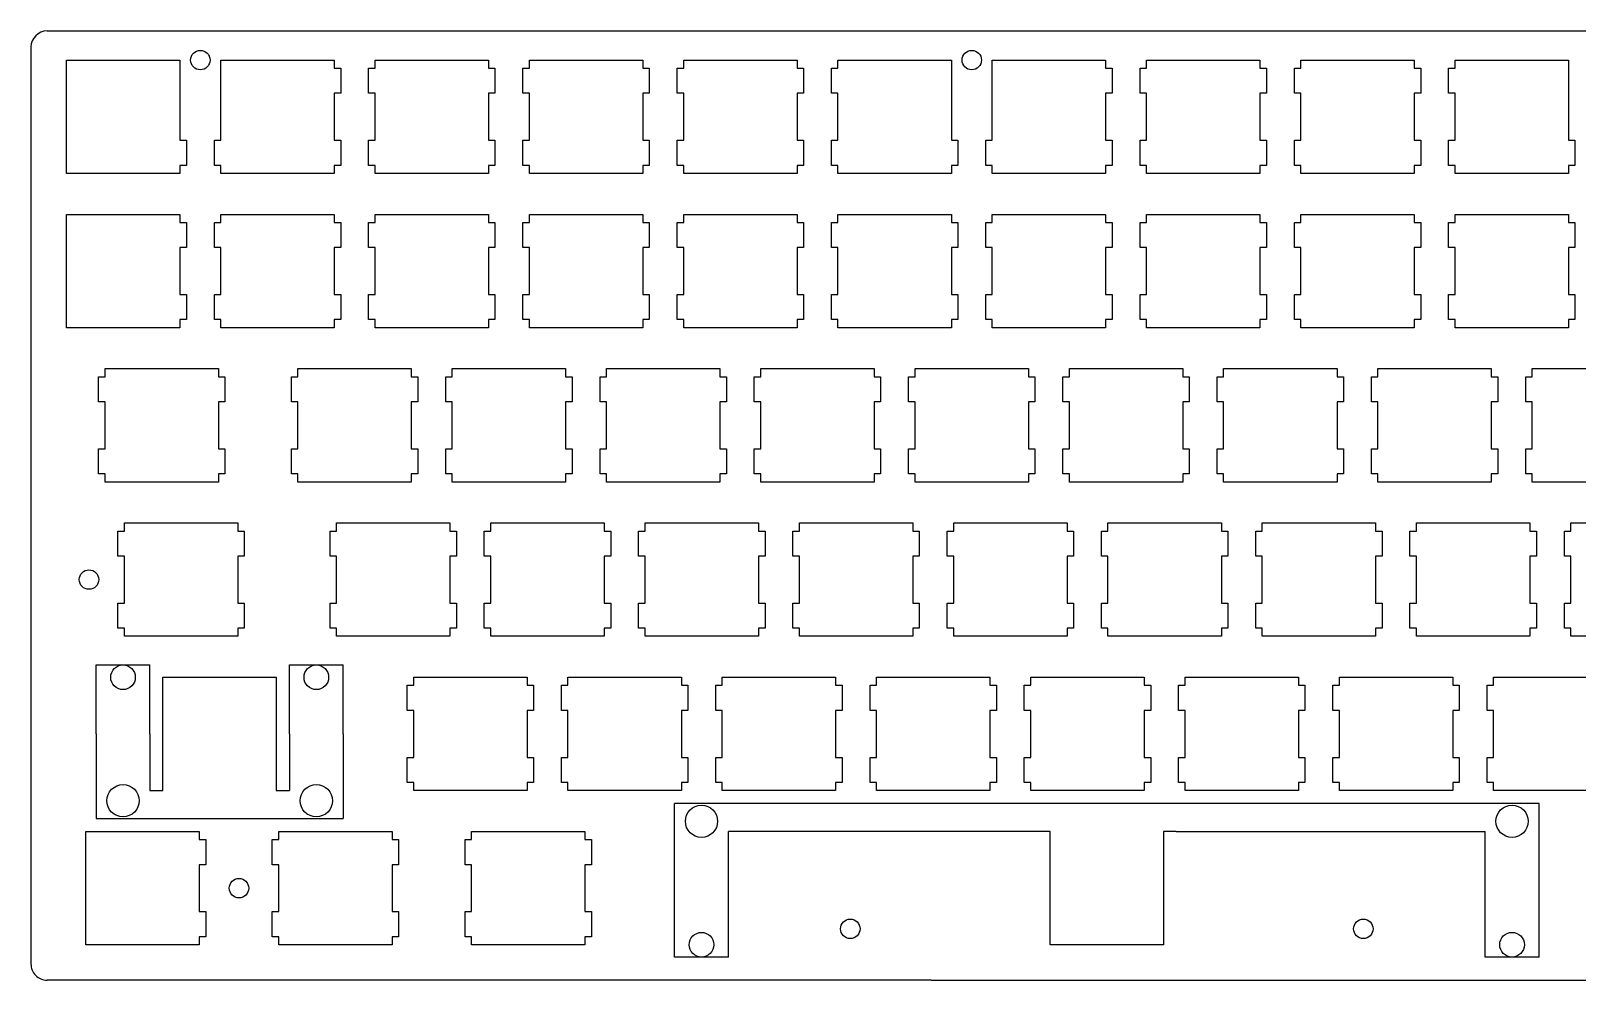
# Model space of a CAD drawing. Extents: x -658 to 1358, y -381 to 599.
# Drawn here: x -1.8 to 189.1, y 482 to 599.2 of the extents above; entities that cross this region are included whole.
import ezdxf

# ---------------------------------------------------------------- set-up
doc = ezdxf.new("R2010")
doc.units = 0
doc.header["$MEASUREMENT"] = 0

msp = doc.modelspace()

# ---------------------------------------------------------------- linework, layer by layer
at = {"linetype": 'Continuous'}
for p, q in [((0.22, 599.17), (347.63, 599.17)), ((-1.78, 597.17), (-1.78, 518.46)), ((6.26, 512.37), (6.26, 520.88)), ((6.26, 520.88), (12.91, 520.88)), ((12.91, 512.37), (12.91, 520.88)), ((14.52, 505.37), (14.52, 519.37)), ((28.52, 519.37), (28.52, 505.37)), ((30.14, 512.37), (30.14, 520.88)), ((30.14, 520.88), (36.79, 520.88)), ((36.79, 512.37), (36.79, 520.88)), ((-1.78, 518.46), (-1.78, 483.97)), ((6.26, 512.37), (6.26, 501.93)), ((12.91, 512.37), (12.91, 505.37)), ((30.14, 512.37), (30.14, 505.37)), ((36.79, 512.37), (36.79, 501.93)), ((12.91, 505.37), (14.52, 505.37)), ((28.52, 505.37), (30.14, 505.37)), ((77.7, 484.81), (77.7, 503.76)), ((184.43, 503.76), (77.7, 503.76)), ((184.43, 484.81), (184.43, 503.76)), ((6.26, 501.93), (36.79, 501.93)), ((84.35, 484.81), (84.35, 500.32)), ((122.49, 500.32), (84.35, 500.32)), ((124.06, 500.32), (122.49, 500.32)), ((124.06, 486.32), (124.06, 500.32)), ((139.64, 500.32), (138.06, 500.32)), ((138.06, 500.32), (138.06, 486.32)), ((139.64, 500.32), (177.77, 500.32)), ((177.77, 484.81), (177.77, 500.32)), ((84.35, 484.81), (77.7, 484.81)), ((184.43, 484.81), (177.77, 484.81)), ((109.39, 481.98), (0.22, 481.97)), ((109.39, 481.98), (347.63, 481.97))]:
    msp.add_line(p, q, dxfattribs=at)
at = {"color": 0}
for p, q in [((2.62, 591.47), (2.62, 595.57)), ((2.62, 595.57), (16.62, 595.57)), ((16.62, 595.57), (16.62, 585.67)), ((21.67, 585.67), (21.67, 595.57)), ((21.67, 595.57), (35.67, 595.57)), ((35.67, 595.57), (35.67, 594.57)), ((35.67, 594.57), (36.47, 594.57)), ((36.47, 594.57), (36.47, 591.47)), ((39.92, 591.47), (39.92, 594.57)), ((39.92, 594.57), (40.72, 594.57)), ((40.72, 594.57), (40.72, 595.57)), ((40.72, 595.57), (54.72, 595.57)), ((54.72, 595.57), (54.72, 594.57)), ((54.72, 594.57), (55.52, 594.57)), ((55.52, 594.57), (55.52, 591.47)), ((58.97, 591.47), (58.97, 594.57)), ((58.97, 594.57), (59.77, 594.57)), ((59.77, 594.57), (59.77, 595.57)), ((59.77, 595.57), (73.77, 595.57)), ((73.77, 595.57), (73.77, 594.57)), ((73.77, 594.57), (74.57, 594.57)), ((74.57, 594.57), (74.57, 591.47)), ((78.02, 591.47), (78.02, 594.57)), ((78.02, 594.57), (78.82, 594.57)), ((78.82, 594.57), (78.82, 595.57)), ((78.82, 595.57), (92.82, 595.57)), ((92.82, 595.57), (92.82, 594.57)), ((92.82, 594.57), (93.62, 594.57)), ((93.62, 594.57), (93.62, 591.47)), ((97.07, 591.47), (97.07, 594.57)), ((97.07, 594.57), (97.87, 594.57)), ((97.87, 594.57), (97.87, 595.57)), ((97.87, 595.57), (111.87, 595.57)), ((111.87, 595.57), (111.87, 585.67)), ((116.92, 585.67), (116.92, 595.57)), ((116.92, 595.57), (130.92, 595.57)), ((130.92, 595.57), (130.92, 594.57)), ((130.92, 594.57), (131.72, 594.57)), ((131.72, 594.57), (131.72, 591.47)), ((135.17, 591.47), (135.17, 594.57)), ((135.17, 594.57), (135.97, 594.57)), ((135.97, 594.57), (135.97, 595.57)), ((135.97, 595.57), (149.97, 595.57)), ((149.97, 595.57), (149.97, 594.57)), ((149.97, 594.57), (150.77, 594.57)), ((150.77, 594.57), (150.77, 591.47)), ((154.22, 591.47), (154.22, 594.57)), ((154.22, 594.57), (155.02, 594.57)), ((155.02, 594.57), (155.02, 595.57)), ((155.02, 595.57), (169.02, 595.57)), ((169.02, 595.57), (169.02, 594.57)), ((169.02, 594.57), (169.82, 594.57)), ((169.82, 594.57), (169.82, 591.47)), ((173.27, 591.47), (173.27, 594.57)), ((173.27, 594.57), (174.07, 594.57)), ((174.07, 594.57), (174.07, 595.57)), ((174.07, 595.57), (188.07, 595.57)), ((188.07, 595.57), (188.07, 585.67)), ((2.62, 582.57), (2.62, 591.47)), ((36.47, 591.47), (35.67, 591.47)), ((35.67, 591.47), (35.67, 585.67)), ((40.72, 591.47), (39.92, 591.47)), ((40.72, 585.67), (40.72, 591.47)), ((55.52, 591.47), (54.72, 591.47)), ((54.72, 591.47), (54.72, 585.67)), ((59.77, 591.47), (58.97, 591.47)), ((59.77, 585.67), (59.77, 591.47)), ((74.57, 591.47), (73.77, 591.47)), ((73.77, 591.47), (73.77, 585.67)), ((78.82, 591.47), (78.02, 591.47)), ((78.82, 585.67), (78.82, 591.47)), ((93.62, 591.47), (92.82, 591.47)), ((92.82, 591.47), (92.82, 585.67)), ((97.87, 591.47), (97.07, 591.47)), ((97.87, 585.67), (97.87, 591.47)), ((131.72, 591.47), (130.92, 591.47)), ((130.92, 591.47), (130.92, 585.67)), ((135.97, 591.47), (135.17, 591.47)), ((135.97, 585.67), (135.97, 591.47)), ((150.77, 591.47), (149.97, 591.47)), ((149.97, 591.47), (149.97, 585.67)), ((155.02, 591.47), (154.22, 591.47)), ((155.02, 585.67), (155.02, 591.47)), ((169.82, 591.47), (169.02, 591.47)), ((169.02, 591.47), (169.02, 585.67)), ((174.07, 591.47), (173.27, 591.47)), ((174.07, 585.67), (174.07, 591.47)), ((16.62, 585.67), (17.42, 585.67)), ((17.42, 585.67), (17.42, 582.57)), ((20.87, 582.57), (20.87, 585.67)), ((20.87, 585.67), (21.67, 585.67)), ((35.67, 585.67), (36.47, 585.67)), ((36.47, 585.67), (36.47, 582.57)), ((39.92, 582.57), (39.92, 585.67)), ((39.92, 585.67), (40.72, 585.67)), ((54.72, 585.67), (55.52, 585.67)), ((55.52, 585.67), (55.52, 582.57)), ((58.97, 582.57), (58.97, 585.67)), ((58.97, 585.67), (59.77, 585.67)), ((73.77, 585.67), (74.57, 585.67)), ((74.57, 585.67), (74.57, 582.57)), ((78.02, 582.57), (78.02, 585.67)), ((78.02, 585.67), (78.82, 585.67)), ((92.82, 585.67), (93.62, 585.67)), ((93.62, 585.67), (93.62, 582.57)), ((97.07, 582.57), (97.07, 585.67)), ((97.07, 585.67), (97.87, 585.67)), ((111.87, 585.67), (112.67, 585.67)), ((112.67, 585.67), (112.67, 582.57)), ((116.12, 582.57), (116.12, 585.67)), ((116.12, 585.67), (116.92, 585.67)), ((130.92, 585.67), (131.72, 585.67)), ((131.72, 585.67), (131.72, 582.57)), ((135.17, 582.57), (135.17, 585.67)), ((135.17, 585.67), (135.97, 585.67)), ((149.97, 585.67), (150.77, 585.67)), ((150.77, 585.67), (150.77, 582.57)), ((154.22, 582.57), (154.22, 585.67)), ((154.22, 585.67), (155.02, 585.67)), ((169.02, 585.67), (169.82, 585.67)), ((169.82, 585.67), (169.82, 582.57)), ((173.27, 582.57), (173.27, 585.67)), ((173.27, 585.67), (174.07, 585.67)), ((188.07, 585.67), (188.87, 585.67)), ((188.87, 585.67), (188.87, 582.57)), ((2.62, 581.57), (2.62, 582.57)), ((16.62, 582.57), (16.62, 581.57)), ((17.42, 582.57), (16.62, 582.57)), ((21.67, 582.57), (20.87, 582.57)), ((21.67, 581.57), (21.67, 582.57)), ((35.67, 582.57), (35.67, 581.57)), ((36.47, 582.57), (35.67, 582.57)), ((40.72, 582.57), (39.92, 582.57)), ((40.72, 581.57), (40.72, 582.57)), ((54.72, 582.57), (54.72, 581.57)), ((55.52, 582.57), (54.72, 582.57)), ((59.77, 582.57), (58.97, 582.57)), ((59.77, 581.57), (59.77, 582.57)), ((73.77, 582.57), (73.77, 581.57)), ((74.57, 582.57), (73.77, 582.57)), ((78.82, 582.57), (78.02, 582.57)), ((78.82, 581.57), (78.82, 582.57)), ((92.82, 582.57), (92.82, 581.57)), ((93.62, 582.57), (92.82, 582.57)), ((97.87, 582.57), (97.07, 582.57)), ((97.87, 581.57), (97.87, 582.57)), ((111.87, 582.57), (111.87, 581.57)), ((112.67, 582.57), (111.87, 582.57)), ((116.92, 582.57), (116.12, 582.57)), ((116.92, 581.57), (116.92, 582.57)), ((130.92, 582.57), (130.92, 581.57)), ((131.72, 582.57), (130.92, 582.57)), ((135.97, 582.57), (135.17, 582.57)), ((135.97, 581.57), (135.97, 582.57)), ((149.97, 582.57), (149.97, 581.57)), ((150.77, 582.57), (149.97, 582.57)), ((155.02, 582.57), (154.22, 582.57)), ((155.02, 581.57), (155.02, 582.57)), ((169.02, 582.57), (169.02, 581.57)), ((169.82, 582.57), (169.02, 582.57)), ((174.07, 582.57), (173.27, 582.57)), ((174.07, 581.57), (174.07, 582.57)), ((188.07, 582.57), (188.07, 581.57)), ((188.87, 582.57), (188.07, 582.57)), ((16.62, 581.57), (2.62, 581.57)), ((35.67, 581.57), (21.67, 581.57)), ((54.72, 581.57), (40.72, 581.57)), ((73.77, 581.57), (59.77, 581.57)), ((92.82, 581.57), (78.82, 581.57)), ((111.87, 581.57), (97.87, 581.57)), ((130.92, 581.57), (116.92, 581.57)), ((149.97, 581.57), (135.97, 581.57)), ((169.02, 581.57), (155.02, 581.57)), ((188.07, 581.57), (174.07, 581.57)), ((2.62, 572.42), (2.62, 576.52)), ((2.62, 576.52), (16.62, 576.52)), ((16.62, 576.52), (16.62, 575.52)), ((16.62, 575.52), (17.42, 575.52)), ((17.42, 575.52), (17.42, 572.42)), ((20.87, 572.42), (20.87, 575.52)), ((20.87, 575.52), (21.67, 575.52)), ((21.67, 575.52), (21.67, 576.52)), ((21.67, 576.52), (35.67, 576.52)), ((35.67, 576.52), (35.67, 575.52)), ((35.67, 575.52), (36.47, 575.52)), ((36.47, 575.52), (36.47, 572.42)), ((39.92, 572.42), (39.92, 575.52)), ((39.92, 575.52), (40.72, 575.52)), ((40.72, 575.52), (40.72, 576.52)), ((40.72, 576.52), (54.72, 576.52)), ((54.72, 576.52), (54.72, 575.52)), ((54.72, 575.52), (55.52, 575.52)), ((55.52, 575.52), (55.52, 572.42)), ((58.97, 572.42), (58.97, 575.52)), ((58.97, 575.52), (59.77, 575.52)), ((59.77, 575.52), (59.77, 576.52)), ((59.77, 576.52), (73.77, 576.52)), ((73.77, 576.52), (73.77, 575.52)), ((73.77, 575.52), (74.57, 575.52)), ((74.57, 575.52), (74.57, 572.42)), ((78.02, 572.42), (78.02, 575.52)), ((78.02, 575.52), (78.82, 575.52)), ((78.82, 575.52), (78.82, 576.52)), ((78.82, 576.52), (92.82, 576.52)), ((92.82, 576.52), (92.82, 575.52)), ((92.82, 575.52), (93.62, 575.52)), ((93.62, 575.52), (93.62, 572.42)), ((97.07, 572.42), (97.07, 575.52)), ((97.07, 575.52), (97.87, 575.52)), ((97.87, 575.52), (97.87, 576.52)), ((97.87, 576.52), (111.87, 576.52)), ((111.87, 576.52), (111.87, 575.52)), ((111.87, 575.52), (112.67, 575.52)), ((112.67, 575.52), (112.67, 572.42)), ((116.12, 572.42), (116.12, 575.52)), ((116.12, 575.52), (116.92, 575.52)), ((116.92, 575.52), (116.92, 576.52)), ((116.92, 576.52), (130.92, 576.52)), ((130.92, 576.52), (130.92, 575.52)), ((130.92, 575.52), (131.72, 575.52)), ((131.72, 575.52), (131.72, 572.42)), ((135.17, 572.42), (135.17, 575.52)), ((135.17, 575.52), (135.97, 575.52)), ((135.97, 575.52), (135.97, 576.52)), ((135.97, 576.52), (149.97, 576.52)), ((149.97, 576.52), (149.97, 575.52)), ((149.97, 575.52), (150.77, 575.52)), ((150.77, 575.52), (150.77, 572.42)), ((154.22, 572.42), (154.22, 575.52)), ((154.22, 575.52), (155.02, 575.52)), ((155.02, 575.52), (155.02, 576.52)), ((155.02, 576.52), (169.02, 576.52)), ((169.02, 576.52), (169.02, 575.52)), ((169.02, 575.52), (169.82, 575.52)), ((169.82, 575.52), (169.82, 572.42)), ((173.27, 572.42), (173.27, 575.52)), ((173.27, 575.52), (174.07, 575.52)), ((174.07, 575.52), (174.07, 576.52)), ((174.07, 576.52), (188.07, 576.52)), ((188.07, 576.52), (188.07, 575.52)), ((188.07, 575.52), (188.87, 575.52)), ((188.87, 575.52), (188.87, 572.42)), ((2.62, 563.52), (2.62, 572.42)), ((17.42, 572.42), (16.62, 572.42)), ((16.62, 572.42), (16.62, 566.62)), ((21.67, 572.42), (20.87, 572.42)), ((21.67, 566.62), (21.67, 572.42)), ((36.47, 572.42), (35.67, 572.42)), ((35.67, 572.42), (35.67, 566.62)), ((40.72, 572.42), (39.92, 572.42)), ((40.72, 566.62), (40.72, 572.42)), ((55.52, 572.42), (54.72, 572.42)), ((54.72, 572.42), (54.72, 566.62)), ((59.77, 572.42), (58.97, 572.42)), ((59.77, 566.62), (59.77, 572.42)), ((74.57, 572.42), (73.77, 572.42)), ((73.77, 572.42), (73.77, 566.62)), ((78.82, 572.42), (78.02, 572.42)), ((78.82, 566.62), (78.82, 572.42)), ((93.62, 572.42), (92.82, 572.42)), ((92.82, 572.42), (92.82, 566.62)), ((97.87, 572.42), (97.07, 572.42)), ((97.87, 566.62), (97.87, 572.42)), ((112.67, 572.42), (111.87, 572.42)), ((111.87, 572.42), (111.87, 566.62)), ((116.92, 572.42), (116.12, 572.42)), ((116.92, 566.62), (116.92, 572.42)), ((131.72, 572.42), (130.92, 572.42)), ((130.92, 572.42), (130.92, 566.62)), ((135.97, 572.42), (135.17, 572.42)), ((135.97, 566.62), (135.97, 572.42)), ((150.77, 572.42), (149.97, 572.42)), ((149.97, 572.42), (149.97, 566.62)), ((155.02, 572.42), (154.22, 572.42)), ((155.02, 566.62), (155.02, 572.42)), ((169.82, 572.42), (169.02, 572.42)), ((169.02, 572.42), (169.02, 566.62)), ((174.07, 572.42), (173.27, 572.42)), ((174.07, 566.62), (174.07, 572.42)), ((188.87, 572.42), (188.07, 572.42)), ((188.07, 572.42), (188.07, 566.62)), ((16.62, 566.62), (17.42, 566.62)), ((17.42, 566.62), (17.42, 563.52)), ((20.87, 563.52), (20.87, 566.62)), ((20.87, 566.62), (21.67, 566.62)), ((35.67, 566.62), (36.47, 566.62)), ((36.47, 566.62), (36.47, 563.52)), ((39.92, 563.52), (39.92, 566.62)), ((39.92, 566.62), (40.72, 566.62)), ((54.72, 566.62), (55.52, 566.62)), ((55.52, 566.62), (55.52, 563.52)), ((58.97, 563.52), (58.97, 566.62)), ((58.97, 566.62), (59.77, 566.62)), ((73.77, 566.62), (74.57, 566.62)), ((74.57, 566.62), (74.57, 563.52)), ((78.02, 563.52), (78.02, 566.62)), ((78.02, 566.62), (78.82, 566.62)), ((92.82, 566.62), (93.62, 566.62)), ((93.62, 566.62), (93.62, 563.52)), ((97.07, 563.52), (97.07, 566.62)), ((97.07, 566.62), (97.87, 566.62)), ((111.87, 566.62), (112.67, 566.62)), ((112.67, 566.62), (112.67, 563.52)), ((116.12, 563.52), (116.12, 566.62)), ((116.12, 566.62), (116.92, 566.62)), ((130.92, 566.62), (131.72, 566.62)), ((131.72, 566.62), (131.72, 563.52)), ((135.17, 563.52), (135.17, 566.62)), ((135.17, 566.62), (135.97, 566.62)), ((149.97, 566.62), (150.77, 566.62)), ((150.77, 566.62), (150.77, 563.52)), ((154.22, 563.52), (154.22, 566.62)), ((154.22, 566.62), (155.02, 566.62)), ((169.02, 566.62), (169.82, 566.62)), ((169.82, 566.62), (169.82, 563.52)), ((173.27, 563.52), (173.27, 566.62)), ((173.27, 566.62), (174.07, 566.62)), ((188.07, 566.62), (188.87, 566.62)), ((188.87, 566.62), (188.87, 563.52)), ((2.62, 562.52), (2.62, 563.52)), ((16.62, 563.52), (16.62, 562.52)), ((17.42, 563.52), (16.62, 563.52)), ((21.67, 563.52), (20.87, 563.52)), ((21.67, 562.52), (21.67, 563.52)), ((35.67, 563.52), (35.67, 562.52)), ((36.47, 563.52), (35.67, 563.52)), ((40.72, 563.52), (39.92, 563.52)), ((40.72, 562.52), (40.72, 563.52)), ((54.72, 563.52), (54.72, 562.52)), ((55.52, 563.52), (54.72, 563.52)), ((59.77, 563.52), (58.97, 563.52)), ((59.77, 562.52), (59.77, 563.52)), ((73.77, 563.52), (73.77, 562.52)), ((74.57, 563.52), (73.77, 563.52)), ((78.82, 563.52), (78.02, 563.52)), ((78.82, 562.52), (78.82, 563.52)), ((92.82, 563.52), (92.82, 562.52)), ((93.62, 563.52), (92.82, 563.52)), ((97.87, 563.52), (97.07, 563.52)), ((97.87, 562.52), (97.87, 563.52)), ((111.87, 563.52), (111.87, 562.52)), ((112.67, 563.52), (111.87, 563.52)), ((116.92, 563.52), (116.12, 563.52)), ((116.92, 562.52), (116.92, 563.52)), ((130.92, 563.52), (130.92, 562.52)), ((131.72, 563.52), (130.92, 563.52)), ((135.97, 563.52), (135.17, 563.52)), ((135.97, 562.52), (135.97, 563.52)), ((149.97, 563.52), (149.97, 562.52)), ((150.77, 563.52), (149.97, 563.52)), ((155.02, 563.52), (154.22, 563.52)), ((155.02, 562.52), (155.02, 563.52)), ((169.02, 563.52), (169.02, 562.52)), ((169.82, 563.52), (169.02, 563.52)), ((174.07, 563.52), (173.27, 563.52)), ((174.07, 562.52), (174.07, 563.52)), ((188.07, 563.52), (188.07, 562.52)), ((188.87, 563.52), (188.07, 563.52)), ((16.62, 562.52), (2.62, 562.52)), ((35.67, 562.52), (21.67, 562.52)), ((54.72, 562.52), (40.72, 562.52)), ((73.77, 562.52), (59.77, 562.52)), ((92.82, 562.52), (78.82, 562.52)), ((111.87, 562.52), (97.87, 562.52)), ((130.92, 562.52), (116.92, 562.52)), ((149.97, 562.52), (135.97, 562.52)), ((169.02, 562.52), (155.02, 562.52)), ((188.07, 562.52), (174.07, 562.52)), ((7.38, 556.47), (7.38, 557.47)), ((7.38, 557.47), (21.38, 557.47)), ((21.38, 557.47), (21.38, 556.47)), ((31.19, 556.47), (31.19, 557.47)), ((31.19, 557.47), (45.19, 557.47)), ((45.19, 557.47), (45.19, 556.47)), ((50.24, 556.47), (50.24, 557.47)), ((50.24, 557.47), (64.24, 557.47)), ((64.24, 557.47), (64.24, 556.47)), ((69.29, 556.47), (69.29, 557.47)), ((69.29, 557.47), (83.29, 557.47)), ((83.29, 557.47), (83.29, 556.47)), ((88.34, 556.47), (88.34, 557.47)), ((88.34, 557.47), (102.34, 557.47)), ((102.34, 557.47), (102.34, 556.47)), ((107.39, 556.47), (107.39, 557.47)), ((107.39, 557.47), (121.39, 557.47)), ((121.39, 557.47), (121.39, 556.47)), ((126.44, 556.47), (126.44, 557.47)), ((126.44, 557.47), (140.44, 557.47)), ((140.44, 557.47), (140.44, 556.47)), ((145.49, 556.47), (145.49, 557.47)), ((145.49, 557.47), (159.49, 557.47)), ((159.49, 557.47), (159.49, 556.47)), ((164.54, 556.47), (164.54, 557.47)), ((164.54, 557.47), (178.54, 557.47)), ((178.54, 557.47), (178.54, 556.47)), ((183.59, 556.47), (183.59, 557.47)), ((183.59, 557.47), (197.59, 557.47)), ((6.58, 553.37), (6.58, 556.47)), ((6.58, 556.47), (7.38, 556.47)), ((21.38, 556.47), (22.18, 556.47)), ((22.18, 556.47), (22.18, 553.37)), ((30.39, 553.37), (30.39, 556.47)), ((30.39, 556.47), (31.19, 556.47)), ((45.19, 556.47), (45.99, 556.47)), ((45.99, 556.47), (45.99, 553.37)), ((49.44, 553.37), (49.44, 556.47)), ((49.44, 556.47), (50.24, 556.47)), ((64.24, 556.47), (65.04, 556.47)), ((65.04, 556.47), (65.04, 553.37)), ((68.49, 553.37), (68.49, 556.47)), ((68.49, 556.47), (69.29, 556.47)), ((83.29, 556.47), (84.09, 556.47)), ((84.09, 556.47), (84.09, 553.37)), ((87.54, 553.37), (87.54, 556.47)), ((87.54, 556.47), (88.34, 556.47)), ((102.34, 556.47), (103.14, 556.47)), ((103.14, 556.47), (103.14, 553.37)), ((106.59, 553.37), (106.59, 556.47)), ((106.59, 556.47), (107.39, 556.47)), ((121.39, 556.47), (122.19, 556.47)), ((122.19, 556.47), (122.19, 553.37)), ((125.64, 553.37), (125.64, 556.47)), ((125.64, 556.47), (126.44, 556.47)), ((140.44, 556.47), (141.24, 556.47)), ((141.24, 556.47), (141.24, 553.37)), ((144.69, 553.37), (144.69, 556.47)), ((144.69, 556.47), (145.49, 556.47)), ((159.49, 556.47), (160.29, 556.47)), ((160.29, 556.47), (160.29, 553.37)), ((163.74, 553.37), (163.74, 556.47)), ((163.74, 556.47), (164.54, 556.47)), ((178.54, 556.47), (179.34, 556.47)), ((179.34, 556.47), (179.34, 553.37)), ((182.79, 553.37), (182.79, 556.47)), ((182.79, 556.47), (183.59, 556.47)), ((7.38, 553.37), (6.58, 553.37)), ((7.38, 547.57), (7.38, 553.37)), ((22.18, 553.37), (21.38, 553.37)), ((21.38, 553.37), (21.38, 547.57)), ((31.19, 553.37), (30.39, 553.37)), ((31.19, 547.57), (31.19, 553.37)), ((45.99, 553.37), (45.19, 553.37)), ((45.19, 553.37), (45.19, 547.57)), ((50.24, 553.37), (49.44, 553.37)), ((50.24, 547.57), (50.24, 553.37)), ((65.04, 553.37), (64.24, 553.37)), ((64.24, 553.37), (64.24, 547.57)), ((69.29, 553.37), (68.49, 553.37)), ((69.29, 547.57), (69.29, 553.37)), ((84.09, 553.37), (83.29, 553.37)), ((83.29, 553.37), (83.29, 547.57)), ((88.34, 553.37), (87.54, 553.37)), ((88.34, 547.57), (88.34, 553.37)), ((103.14, 553.37), (102.34, 553.37)), ((102.34, 553.37), (102.34, 547.57)), ((107.39, 553.37), (106.59, 553.37)), ((107.39, 547.57), (107.39, 553.37)), ((122.19, 553.37), (121.39, 553.37)), ((121.39, 553.37), (121.39, 547.57)), ((126.44, 553.37), (125.64, 553.37)), ((126.44, 547.57), (126.44, 553.37)), ((141.24, 553.37), (140.44, 553.37)), ((140.44, 553.37), (140.44, 547.57)), ((145.49, 553.37), (144.69, 553.37)), ((145.49, 547.57), (145.49, 553.37)), ((160.29, 553.37), (159.49, 553.37)), ((159.49, 553.37), (159.49, 547.57)), ((164.54, 553.37), (163.74, 553.37)), ((164.54, 547.57), (164.54, 553.37)), ((179.34, 553.37), (178.54, 553.37)), ((178.54, 553.37), (178.54, 547.57)), ((183.59, 553.37), (182.79, 553.37)), ((183.59, 547.57), (183.59, 553.37)), ((6.58, 544.47), (6.58, 547.57)), ((6.58, 547.57), (7.38, 547.57)), ((21.38, 547.57), (22.18, 547.57)), ((22.18, 547.57), (22.18, 544.47)), ((30.39, 544.47), (30.39, 547.57)), ((30.39, 547.57), (31.19, 547.57)), ((45.19, 547.57), (45.99, 547.57)), ((45.99, 547.57), (45.99, 544.47)), ((49.44, 544.47), (49.44, 547.57)), ((49.44, 547.57), (50.24, 547.57)), ((64.24, 547.57), (65.04, 547.57)), ((65.04, 547.57), (65.04, 544.47)), ((68.49, 544.47), (68.49, 547.57)), ((68.49, 547.57), (69.29, 547.57)), ((83.29, 547.57), (84.09, 547.57)), ((84.09, 547.57), (84.09, 544.47)), ((87.54, 544.47), (87.54, 547.57)), ((87.54, 547.57), (88.34, 547.57)), ((102.34, 547.57), (103.14, 547.57)), ((103.14, 547.57), (103.14, 544.47)), ((106.59, 544.47), (106.59, 547.57)), ((106.59, 547.57), (107.39, 547.57)), ((121.39, 547.57), (122.19, 547.57)), ((122.19, 547.57), (122.19, 544.47)), ((125.64, 544.47), (125.64, 547.57)), ((125.64, 547.57), (126.44, 547.57)), ((140.44, 547.57), (141.24, 547.57)), ((141.24, 547.57), (141.24, 544.47)), ((144.69, 544.47), (144.69, 547.57)), ((144.69, 547.57), (145.49, 547.57)), ((159.49, 547.57), (160.29, 547.57)), ((160.29, 547.57), (160.29, 544.47)), ((163.74, 544.47), (163.74, 547.57)), ((163.74, 547.57), (164.54, 547.57)), ((178.54, 547.57), (179.34, 547.57)), ((179.34, 547.57), (179.34, 544.47)), ((182.79, 544.47), (182.79, 547.57)), ((182.79, 547.57), (183.59, 547.57)), ((7.38, 544.47), (6.58, 544.47)), ((7.38, 543.47), (7.38, 544.47)), ((21.38, 544.47), (21.38, 543.47)), ((22.18, 544.47), (21.38, 544.47)), ((31.19, 544.47), (30.39, 544.47)), ((31.19, 543.47), (31.19, 544.47)), ((45.19, 544.47), (45.19, 543.47)), ((45.99, 544.47), (45.19, 544.47)), ((50.24, 544.47), (49.44, 544.47)), ((50.24, 543.47), (50.24, 544.47)), ((64.24, 544.47), (64.24, 543.47)), ((65.04, 544.47), (64.24, 544.47)), ((69.29, 544.47), (68.49, 544.47)), ((69.29, 543.47), (69.29, 544.47)), ((83.29, 544.47), (83.29, 543.47)), ((84.09, 544.47), (83.29, 544.47)), ((88.34, 544.47), (87.54, 544.47)), ((88.34, 543.47), (88.34, 544.47)), ((102.34, 544.47), (102.34, 543.47)), ((103.14, 544.47), (102.34, 544.47)), ((107.39, 544.47), (106.59, 544.47)), ((107.39, 543.47), (107.39, 544.47)), ((121.39, 544.47), (121.39, 543.47)), ((122.19, 544.47), (121.39, 544.47)), ((126.44, 544.47), (125.64, 544.47)), ((126.44, 543.47), (126.44, 544.47)), ((140.44, 544.47), (140.44, 543.47)), ((141.24, 544.47), (140.44, 544.47)), ((145.49, 544.47), (144.69, 544.47)), ((145.49, 543.47), (145.49, 544.47)), ((159.49, 544.47), (159.49, 543.47)), ((160.29, 544.47), (159.49, 544.47)), ((164.54, 544.47), (163.74, 544.47)), ((164.54, 543.47), (164.54, 544.47)), ((178.54, 544.47), (178.54, 543.47)), ((179.34, 544.47), (178.54, 544.47)), ((183.59, 544.47), (182.79, 544.47)), ((183.59, 543.47), (183.59, 544.47)), ((21.38, 543.47), (7.38, 543.47)), ((45.19, 543.47), (31.19, 543.47)), ((64.24, 543.47), (50.24, 543.47)), ((83.29, 543.47), (69.29, 543.47)), ((102.34, 543.47), (88.34, 543.47)), ((121.39, 543.47), (107.39, 543.47)), ((140.44, 543.47), (126.44, 543.47)), ((159.49, 543.47), (145.49, 543.47)), ((178.54, 543.47), (164.54, 543.47)), ((197.59, 543.47), (183.59, 543.47)), ((9.76, 537.42), (9.76, 538.42)), ((9.76, 538.42), (23.76, 538.42)), ((23.76, 538.42), (23.76, 537.42)), ((35.96, 537.42), (35.96, 538.42)), ((35.96, 538.42), (49.96, 538.42)), ((49.96, 538.42), (49.96, 537.42)), ((55.01, 537.42), (55.01, 538.42)), ((55.01, 538.42), (69.01, 538.42)), ((69.01, 538.42), (69.01, 537.42)), ((74.06, 537.42), (74.06, 538.42)), ((74.06, 538.42), (88.06, 538.42)), ((88.06, 538.42), (88.06, 537.42)), ((93.11, 537.42), (93.11, 538.42)), ((93.11, 538.42), (107.11, 538.42)), ((107.11, 538.42), (107.11, 537.42)), ((112.16, 537.42), (112.16, 538.42)), ((112.16, 538.42), (126.16, 538.42)), ((126.16, 538.42), (126.16, 537.42)), ((131.21, 537.42), (131.21, 538.42)), ((131.21, 538.42), (145.21, 538.42)), ((145.21, 538.42), (145.21, 537.42)), ((150.26, 537.42), (150.26, 538.42)), ((150.26, 538.42), (164.25, 538.42)), ((164.25, 538.42), (164.25, 537.42)), ((169.31, 537.42), (169.31, 538.42)), ((169.31, 538.42), (183.31, 538.42)), ((183.31, 538.42), (183.31, 537.42)), ((188.36, 537.42), (188.36, 538.42)), ((188.36, 538.42), (202.36, 538.42)), ((8.96, 534.32), (8.96, 537.42)), ((8.96, 537.42), (9.76, 537.42)), ((23.76, 537.42), (24.56, 537.42)), ((24.56, 537.42), (24.56, 534.32)), ((35.16, 534.32), (35.16, 537.42)), ((35.16, 537.42), (35.96, 537.42)), ((49.96, 537.42), (50.76, 537.42)), ((50.76, 537.42), (50.76, 534.32)), ((54.2, 534.32), (54.2, 537.42)), ((54.2, 537.42), (55.01, 537.42)), ((69.01, 537.42), (69.81, 537.42)), ((69.81, 537.42), (69.81, 534.32)), ((73.25, 534.32), (73.25, 537.42)), ((73.25, 537.42), (74.06, 537.42)), ((88.06, 537.42), (88.86, 537.42)), ((88.86, 537.42), (88.86, 534.32)), ((92.31, 534.32), (92.31, 537.42)), ((92.31, 537.42), (93.11, 537.42)), ((107.11, 537.42), (107.91, 537.42)), ((107.91, 537.42), (107.91, 534.32)), ((111.36, 534.32), (111.36, 537.42)), ((111.36, 537.42), (112.16, 537.42)), ((126.16, 537.42), (126.96, 537.42)), ((126.96, 537.42), (126.96, 534.32)), ((130.41, 534.32), (130.41, 537.42)), ((130.41, 537.42), (131.21, 537.42)), ((145.21, 537.42), (146.01, 537.42)), ((146.01, 537.42), (146.01, 534.32)), ((149.46, 534.32), (149.46, 537.42)), ((149.46, 537.42), (150.26, 537.42)), ((164.25, 537.42), (165.06, 537.42)), ((165.06, 537.42), (165.06, 534.32)), ((168.5, 534.32), (168.5, 537.42)), ((168.5, 537.42), (169.31, 537.42)), ((183.31, 537.42), (184.11, 537.42)), ((184.11, 537.42), (184.11, 534.32)), ((187.56, 534.32), (187.56, 537.42)), ((187.56, 537.42), (188.36, 537.42)), ((9.76, 534.32), (8.96, 534.32)), ((9.76, 528.52), (9.76, 534.32)), ((24.56, 534.32), (23.76, 534.32)), ((23.76, 534.32), (23.76, 528.52)), ((35.96, 534.32), (35.16, 534.32)), ((35.96, 528.52), (35.96, 534.32)), ((50.76, 534.32), (49.96, 534.32)), ((49.96, 534.32), (49.96, 528.52)), ((55.01, 534.32), (54.2, 534.32)), ((55.01, 528.52), (55.01, 534.32)), ((69.81, 534.32), (69.01, 534.32)), ((69.01, 534.32), (69.01, 528.52)), ((74.06, 534.32), (73.25, 534.32)), ((74.06, 528.52), (74.06, 534.32)), ((88.86, 534.32), (88.06, 534.32)), ((88.06, 534.32), (88.06, 528.52)), ((93.11, 534.32), (92.31, 534.32)), ((93.11, 528.52), (93.11, 534.32)), ((107.91, 534.32), (107.11, 534.32)), ((107.11, 534.32), (107.11, 528.52)), ((112.16, 534.32), (111.36, 534.32)), ((112.16, 528.52), (112.16, 534.32)), ((126.96, 534.32), (126.16, 534.32)), ((126.16, 534.32), (126.16, 528.52)), ((131.21, 534.32), (130.41, 534.32)), ((131.21, 528.52), (131.21, 534.32)), ((146.01, 534.32), (145.21, 534.32)), ((145.21, 534.32), (145.21, 528.52)), ((150.26, 534.32), (149.46, 534.32)), ((150.26, 528.52), (150.26, 534.32)), ((165.06, 534.32), (164.25, 534.32)), ((164.25, 534.32), (164.25, 528.52)), ((169.31, 534.32), (168.5, 534.32)), ((169.31, 528.52), (169.31, 534.32)), ((184.11, 534.32), (183.31, 534.32)), ((183.31, 534.32), (183.31, 528.52)), ((188.36, 534.32), (187.56, 534.32)), ((188.36, 528.52), (188.36, 534.32)), ((8.96, 525.42), (8.96, 528.52)), ((8.96, 528.52), (9.76, 528.52)), ((23.76, 528.52), (24.56, 528.52)), ((24.56, 528.52), (24.56, 525.42)), ((35.16, 525.42), (35.16, 528.52)), ((35.16, 528.52), (35.96, 528.52)), ((49.96, 528.52), (50.76, 528.52)), ((50.76, 528.52), (50.76, 525.42)), ((54.2, 525.42), (54.2, 528.52)), ((54.2, 528.52), (55.01, 528.52)), ((69.01, 528.52), (69.81, 528.52)), ((69.81, 528.52), (69.81, 525.42)), ((73.25, 525.42), (73.25, 528.52)), ((73.25, 528.52), (74.06, 528.52)), ((88.06, 528.52), (88.86, 528.52)), ((88.86, 528.52), (88.86, 525.42)), ((92.31, 525.42), (92.31, 528.52)), ((92.31, 528.52), (93.11, 528.52)), ((107.11, 528.52), (107.91, 528.52)), ((107.91, 528.52), (107.91, 525.42)), ((111.36, 525.42), (111.36, 528.52)), ((111.36, 528.52), (112.16, 528.52)), ((126.16, 528.52), (126.96, 528.52)), ((126.96, 528.52), (126.96, 525.42)), ((130.41, 525.42), (130.41, 528.52)), ((130.41, 528.52), (131.21, 528.52)), ((145.21, 528.52), (146.01, 528.52)), ((146.01, 528.52), (146.01, 525.42)), ((149.46, 525.42), (149.46, 528.52)), ((149.46, 528.52), (150.26, 528.52)), ((164.25, 528.52), (165.06, 528.52)), ((165.06, 528.52), (165.06, 525.42)), ((168.5, 525.42), (168.5, 528.52)), ((168.5, 528.52), (169.31, 528.52)), ((183.31, 528.52), (184.11, 528.52)), ((184.11, 528.52), (184.11, 525.42)), ((187.56, 525.42), (187.56, 528.52)), ((187.56, 528.52), (188.36, 528.52)), ((9.76, 525.42), (8.96, 525.42)), ((9.76, 524.42), (9.76, 525.42)), ((23.76, 525.42), (23.76, 524.42)), ((24.56, 525.42), (23.76, 525.42)), ((35.96, 525.42), (35.16, 525.42)), ((35.96, 524.42), (35.96, 525.42)), ((49.96, 525.42), (49.96, 524.42)), ((50.76, 525.42), (49.96, 525.42)), ((55.01, 525.42), (54.2, 525.42)), ((55.01, 524.42), (55.01, 525.42)), ((69.01, 525.42), (69.01, 524.42)), ((69.81, 525.42), (69.01, 525.42)), ((74.06, 525.42), (73.25, 525.42)), ((74.06, 524.42), (74.06, 525.42)), ((88.06, 525.42), (88.06, 524.42)), ((88.86, 525.42), (88.06, 525.42)), ((93.11, 525.42), (92.31, 525.42)), ((93.11, 524.42), (93.11, 525.42)), ((107.11, 525.42), (107.11, 524.42)), ((107.91, 525.42), (107.11, 525.42)), ((112.16, 525.42), (111.36, 525.42)), ((112.16, 524.42), (112.16, 525.42)), ((126.16, 525.42), (126.16, 524.42)), ((126.96, 525.42), (126.16, 525.42)), ((131.21, 525.42), (130.41, 525.42)), ((131.21, 524.42), (131.21, 525.42)), ((145.21, 525.42), (145.21, 524.42)), ((146.01, 525.42), (145.21, 525.42)), ((150.26, 525.42), (149.46, 525.42)), ((150.26, 524.42), (150.26, 525.42)), ((164.25, 525.42), (164.25, 524.42)), ((165.06, 525.42), (164.25, 525.42)), ((169.31, 525.42), (168.5, 525.42)), ((169.31, 524.42), (169.31, 525.42)), ((183.31, 525.42), (183.31, 524.42)), ((184.11, 525.42), (183.31, 525.42)), ((188.36, 525.42), (187.56, 525.42)), ((188.36, 524.42), (188.36, 525.42)), ((23.76, 524.42), (9.76, 524.42)), ((49.96, 524.42), (35.96, 524.42)), ((69.01, 524.42), (55.01, 524.42)), ((88.06, 524.42), (74.06, 524.42)), ((107.11, 524.42), (93.11, 524.42)), ((126.16, 524.42), (112.16, 524.42)), ((145.21, 524.42), (131.21, 524.42)), ((164.25, 524.42), (150.26, 524.42)), ((183.31, 524.42), (169.31, 524.42)), ((202.36, 524.42), (188.36, 524.42)), ((14.52, 519.37), (28.52, 519.37)), ((45.48, 518.37), (45.48, 519.37)), ((45.48, 519.37), (59.48, 519.37)), ((59.48, 519.37), (59.48, 518.37)), ((64.53, 518.37), (64.53, 519.37)), ((64.53, 519.37), (78.53, 519.37)), ((78.53, 519.37), (78.53, 518.37)), ((83.58, 518.37), (83.58, 519.37)), ((83.58, 519.37), (97.58, 519.37)), ((97.58, 519.37), (97.58, 518.37)), ((102.63, 518.37), (102.63, 519.37)), ((102.63, 519.37), (116.63, 519.37)), ((116.63, 519.37), (116.63, 518.37)), ((121.68, 518.37), (121.68, 519.37)), ((121.68, 519.37), (135.68, 519.37)), ((135.68, 519.37), (135.68, 518.37)), ((140.73, 518.37), (140.73, 519.37)), ((140.73, 519.37), (154.73, 519.37)), ((154.73, 519.37), (154.73, 518.37)), ((159.78, 518.37), (159.78, 519.37)), ((159.78, 519.37), (173.78, 519.37)), ((173.78, 519.37), (173.78, 518.37)), ((178.83, 518.37), (178.83, 519.37)), ((178.83, 519.37), (192.83, 519.37)), ((44.68, 515.27), (44.68, 518.37)), ((44.68, 518.37), (45.48, 518.37)), ((59.48, 518.37), (60.28, 518.37)), ((60.28, 518.37), (60.28, 515.27)), ((63.73, 515.27), (63.73, 518.37)), ((63.73, 518.37), (64.53, 518.37)), ((78.53, 518.37), (79.33, 518.37)), ((79.33, 518.37), (79.33, 515.27)), ((82.78, 515.27), (82.78, 518.37)), ((82.78, 518.37), (83.58, 518.37)), ((97.58, 518.37), (98.38, 518.37)), ((98.38, 518.37), (98.38, 515.27)), ((101.83, 515.27), (101.83, 518.37)), ((101.83, 518.37), (102.63, 518.37)), ((116.63, 518.37), (117.43, 518.37)), ((117.43, 518.37), (117.43, 515.27)), ((120.88, 515.27), (120.88, 518.37)), ((120.88, 518.37), (121.68, 518.37)), ((135.68, 518.37), (136.48, 518.37)), ((136.48, 518.37), (136.48, 515.27)), ((139.93, 515.27), (139.93, 518.37)), ((139.93, 518.37), (140.73, 518.37)), ((154.73, 518.37), (155.53, 518.37)), ((155.53, 518.37), (155.53, 515.27)), ((158.98, 515.27), (158.98, 518.37)), ((158.98, 518.37), (159.78, 518.37)), ((173.78, 518.37), (174.58, 518.37)), ((174.58, 518.37), (174.58, 515.27)), ((178.03, 515.27), (178.03, 518.37)), ((178.03, 518.37), (178.83, 518.37)), ((45.48, 515.27), (44.68, 515.27)), ((45.48, 509.47), (45.48, 515.27)), ((60.28, 515.27), (59.48, 515.27)), ((59.48, 515.27), (59.48, 509.47)), ((64.53, 515.27), (63.73, 515.27)), ((64.53, 509.47), (64.53, 515.27)), ((79.33, 515.27), (78.53, 515.27)), ((78.53, 515.27), (78.53, 509.47)), ((83.58, 515.27), (82.78, 515.27)), ((83.58, 509.47), (83.58, 515.27)), ((98.38, 515.27), (97.58, 515.27)), ((97.58, 515.27), (97.58, 509.47)), ((102.63, 515.27), (101.83, 515.27)), ((102.63, 509.47), (102.63, 515.27)), ((117.43, 515.27), (116.63, 515.27)), ((116.63, 515.27), (116.63, 509.47)), ((121.68, 515.27), (120.88, 515.27)), ((121.68, 509.47), (121.68, 515.27)), ((136.48, 515.27), (135.68, 515.27)), ((135.68, 515.27), (135.68, 509.47)), ((140.73, 515.27), (139.93, 515.27)), ((140.73, 509.47), (140.73, 515.27)), ((155.53, 515.27), (154.73, 515.27)), ((154.73, 515.27), (154.73, 509.47)), ((159.78, 515.27), (158.98, 515.27)), ((159.78, 509.47), (159.78, 515.27)), ((174.58, 515.27), (173.78, 515.27)), ((173.78, 515.27), (173.78, 509.47)), ((178.83, 515.27), (178.03, 515.27)), ((178.83, 509.47), (178.83, 515.27)), ((44.68, 506.37), (44.68, 509.47)), ((44.68, 509.47), (45.48, 509.47)), ((59.48, 509.47), (60.28, 509.47)), ((60.28, 509.47), (60.28, 506.37)), ((63.73, 506.37), (63.73, 509.47)), ((63.73, 509.47), (64.53, 509.47)), ((78.53, 509.47), (79.33, 509.47)), ((79.33, 509.47), (79.33, 506.37)), ((82.78, 506.37), (82.78, 509.47)), ((82.78, 509.47), (83.58, 509.47)), ((97.58, 509.47), (98.38, 509.47)), ((98.38, 509.47), (98.38, 506.37)), ((101.83, 506.37), (101.83, 509.47)), ((101.83, 509.47), (102.63, 509.47)), ((116.63, 509.47), (117.43, 509.47)), ((117.43, 509.47), (117.43, 506.37)), ((120.88, 506.37), (120.88, 509.47)), ((120.88, 509.47), (121.68, 509.47)), ((135.68, 509.47), (136.48, 509.47)), ((136.48, 509.47), (136.48, 506.37)), ((139.93, 506.37), (139.93, 509.47)), ((139.93, 509.47), (140.73, 509.47)), ((154.73, 509.47), (155.53, 509.47)), ((155.53, 509.47), (155.53, 506.37)), ((158.98, 506.37), (158.98, 509.47)), ((158.98, 509.47), (159.78, 509.47)), ((173.78, 509.47), (174.58, 509.47)), ((174.58, 509.47), (174.58, 506.37)), ((178.03, 506.37), (178.03, 509.47)), ((178.03, 509.47), (178.83, 509.47)), ((45.48, 506.37), (44.68, 506.37)), ((45.48, 505.37), (45.48, 506.37)), ((59.48, 506.37), (59.48, 505.37)), ((60.28, 506.37), (59.48, 506.37)), ((64.53, 506.37), (63.73, 506.37)), ((64.53, 505.37), (64.53, 506.37)), ((78.53, 506.37), (78.53, 505.37)), ((79.33, 506.37), (78.53, 506.37)), ((83.58, 506.37), (82.78, 506.37)), ((83.58, 505.37), (83.58, 506.37)), ((97.58, 506.37), (97.58, 505.37)), ((98.38, 506.37), (97.58, 506.37)), ((102.63, 506.37), (101.83, 506.37)), ((102.63, 505.37), (102.63, 506.37)), ((116.63, 506.37), (116.63, 505.37)), ((117.43, 506.37), (116.63, 506.37)), ((121.68, 506.37), (120.88, 506.37)), ((121.68, 505.37), (121.68, 506.37)), ((135.68, 506.37), (135.68, 505.37)), ((136.48, 506.37), (135.68, 506.37)), ((140.73, 506.37), (139.93, 506.37)), ((140.73, 505.37), (140.73, 506.37)), ((154.73, 506.37), (154.73, 505.37)), ((155.53, 506.37), (154.73, 506.37)), ((159.78, 506.37), (158.98, 506.37)), ((159.78, 505.37), (159.78, 506.37)), ((173.78, 506.37), (173.78, 505.37)), ((174.58, 506.37), (173.78, 506.37)), ((178.83, 506.37), (178.03, 506.37)), ((178.83, 505.37), (178.83, 506.37)), ((59.48, 505.37), (45.48, 505.37)), ((78.53, 505.37), (64.53, 505.37)), ((97.58, 505.37), (83.58, 505.37)), ((116.63, 505.37), (102.63, 505.37)), ((135.68, 505.37), (121.68, 505.37)), ((154.73, 505.37), (140.73, 505.37)), ((173.78, 505.37), (159.78, 505.37)), ((192.83, 505.37), (178.83, 505.37)), ((5, 496.22), (5, 500.32)), ((5, 500.32), (19, 500.32)), ((19, 500.32), (19, 499.32)), ((28.81, 499.32), (28.81, 500.32)), ((28.81, 500.32), (42.81, 500.32)), ((42.81, 500.32), (42.81, 499.32)), ((52.62, 499.32), (52.62, 500.32)), ((52.62, 500.32), (66.63, 500.32)), ((66.63, 500.32), (66.63, 499.32)), ((19, 499.32), (19.8, 499.32)), ((19.8, 499.32), (19.8, 496.22)), ((28.01, 496.22), (28.01, 499.32)), ((28.01, 499.32), (28.81, 499.32)), ((42.81, 499.32), (43.61, 499.32)), ((43.61, 499.32), (43.61, 496.22)), ((51.83, 496.22), (51.83, 499.32)), ((51.83, 499.32), (52.62, 499.32)), ((66.63, 499.32), (67.42, 499.32)), ((67.42, 499.32), (67.42, 496.22)), ((5, 487.32), (5, 496.22)), ((19.8, 496.22), (19, 496.22)), ((19, 496.22), (19, 490.42)), ((28.81, 496.22), (28.01, 496.22)), ((28.81, 490.42), (28.81, 496.22)), ((43.61, 496.22), (42.81, 496.22)), ((42.81, 496.22), (42.81, 490.42)), ((52.62, 496.22), (51.83, 496.22)), ((52.62, 490.42), (52.62, 496.22)), ((67.42, 496.22), (66.63, 496.22)), ((66.63, 496.22), (66.63, 490.42)), ((19, 490.42), (19.8, 490.42)), ((19.8, 490.42), (19.8, 487.32)), ((28.01, 487.32), (28.01, 490.42)), ((28.01, 490.42), (28.81, 490.42)), ((42.81, 490.42), (43.61, 490.42)), ((43.61, 490.42), (43.61, 487.32)), ((51.83, 487.32), (51.83, 490.42)), ((51.83, 490.42), (52.62, 490.42)), ((66.63, 490.42), (67.42, 490.42)), ((67.42, 490.42), (67.42, 487.32)), ((5, 486.32), (5, 487.32)), ((19, 487.32), (19, 486.32)), ((19.8, 487.32), (19, 487.32)), ((28.81, 487.32), (28.01, 487.32)), ((28.81, 486.32), (28.81, 487.32)), ((42.81, 487.32), (42.81, 486.32)), ((43.61, 487.32), (42.81, 487.32)), ((52.62, 487.32), (51.83, 487.32)), ((52.62, 486.32), (52.62, 487.32)), ((66.63, 487.32), (66.63, 486.32)), ((67.42, 487.32), (66.63, 487.32)), ((19, 486.32), (5, 486.32)), ((42.81, 486.32), (28.81, 486.32)), ((66.63, 486.32), (52.62, 486.32)), ((138.06, 486.32), (124.06, 486.32))]:
    msp.add_line(p, q, dxfattribs=at)
at = {"linetype": 'Continuous'}
for centre, radius in [((19.14, 595.57), 1.2), ((114.39, 595.57), 1.2), ((5.39, 531.42), 1.2), ((9.59, 519.36), 1.52), ((33.46, 519.36), 1.52), ((9.59, 504.12), 1.99), ((33.46, 504.12), 1.99), ((81.02, 501.58), 1.99), ((181.1, 501.58), 1.99), ((23.91, 493.32), 1.2), ((99.39, 488.3), 1.2), ((162.74, 488.3), 1.2), ((81.02, 486.34), 1.52), ((181.1, 486.34), 1.52)]:
    msp.add_circle(centre, radius, dxfattribs=at)
for centre, start, end in [((0.22, 597.17), 90, 180), ((0.22, 483.97), 180, 270.0024)]:
    msp.add_arc(centre, 2, start, end, dxfattribs=at)

doc.saveas('drawing.dxf')
